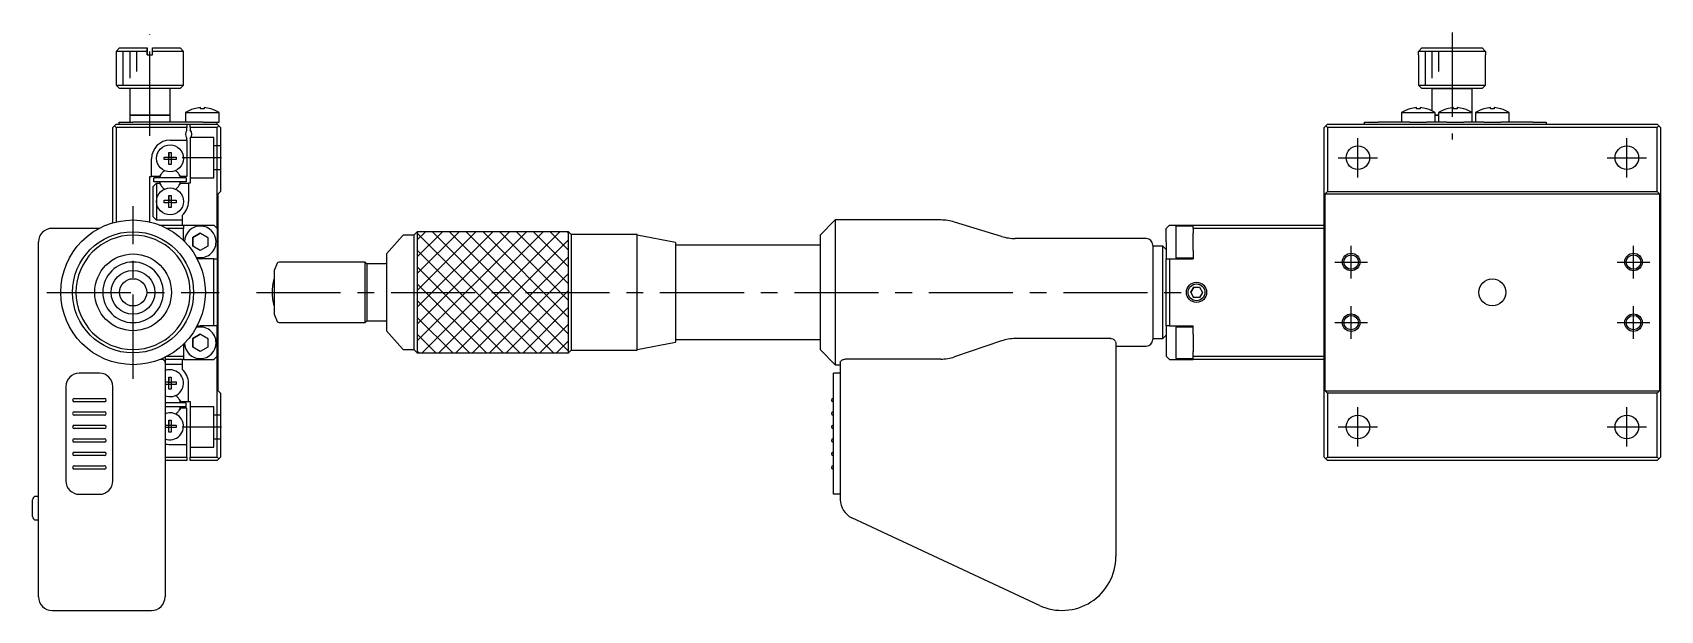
# Model space of a CAD drawing. Extents: x 17 to 518, y 13 to 179.
# Drawn here: x 276 to 518.2, y 58.2 to 144.1 of the extents above; entities that cross this region are included whole.
import ezdxf

# ---------------------------------------------------------------- set-up
doc = ezdxf.new("R2010")
doc.units = 0
doc.header["$LTSCALE"] = 10
doc.linetypes.add('CENTER', pattern=[2, 1.25, -0.25, 0.25, -0.25])
doc.linetypes.add('DASHED', pattern=[3.5, 2, -1.5])
doc.layers.get('0').update_dxf_attribs({"linetype": 'CONTINUOUS'})
doc.layers.add('CENTER', color=1, linetype='CENTER')

msp = doc.modelspace()

# ---------------------------------------------------------------- linework, layer by layer
at = {"color": 7, "linetype": 'CONTINUOUS'}
for p, q in [((288.975, 141.775), (288.475, 141.275)), ((293.075, 141.275), (288.475, 141.275)), ((288.475, 141.275), (288.475, 136.275)), ((288.975, 141.775), (293.075, 141.775)), ((293.075, 141.275), (293.075, 141.775)), ((293.075, 141.775), (293.075, 141.275)), ((293.075, 140.775), (293.075, 141.275)), ((293.075, 141.275), (293.075, 140.775)), ((293.075, 140.775), (293.875, 140.775)), ((293.875, 141.775), (297.975, 141.775)), ((293.875, 141.275), (293.875, 141.775)), ((298.475, 141.275), (293.875, 141.275)), ((293.875, 140.775), (293.875, 141.275)), ((298.475, 141.275), (297.975, 141.775)), ((298.475, 136.275), (298.475, 141.275)), ((482.155071, 140.775), (482.171096, 140.775)), ((482.155071, 140.775), (482.155071, 136.275)), ((482.171096, 141.275), (482.672884, 141.775)), ((482.171096, 140.775), (482.171096, 141.275)), ((492.139045, 141.275), (482.171096, 141.275)), ((482.672884, 141.775), (491.637258, 141.775)), ((491.637258, 141.775), (492.139045, 141.275)), ((492.139045, 141.275), (492.139045, 140.775)), ((492.139045, 140.775), (492.155071, 140.775)), ((492.155071, 136.275), (492.155071, 140.775)), ((288.475, 136.275), (298.475, 136.275)), ((288.475, 136.275), (288.975, 135.775)), ((297.975, 135.775), (288.975, 135.775)), ((290.475, 135.775), (290.475, 131.775)), ((296.475, 131.775), (296.475, 135.775)), ((297.975, 135.775), (298.475, 136.275)), ((482.155071, 136.275), (492.155071, 136.275)), ((482.155071, 136.275), (482.655071, 135.775)), ((484.155071, 135.775), (482.655071, 135.775)), ((491.655071, 135.775), (482.655071, 135.775)), ((490.155071, 135.775), (484.155071, 135.775)), ((484.155071, 135.775), (490.155071, 135.775)), ((484.155071, 135.775), (484.155071, 132.456129)), ((491.655071, 135.775), (490.155071, 135.775)), ((490.155071, 132.166657), (490.155071, 135.775)), ((491.655071, 135.775), (492.155071, 136.275)), ((288.925, 130.475), (288.925, 130.775)), ((288.925, 130.775), (290.925, 130.775)), ((296.475, 131.775), (290.475, 131.775)), ((290.475, 131.775), (296.475, 131.775)), ((290.475, 131.775), (290.475, 130.775)), ((300.2, 130.775), (290.925, 130.775)), ((296.475, 130.775), (296.475, 131.775)), ((298.775, 132.166657), (303.775, 132.166657)), ((298.775, 132.166657), (298.775, 130.775)), ((300.01641, 132.737581), (300.013067, 132.744436)), ((301.425, 130.775), (300.2, 130.775)), ((301.015, 132.737581), (301.015, 132.909953)), ((301.535, 132.737581), (301.015, 132.737581)), ((301.425, 130.775), (303.425, 130.775)), ((301.535, 132.909953), (301.535, 132.737581)), ((302.536933, 132.744436), (302.53359, 132.737581)), ((303.425, 130.775), (303.425, 130.475)), ((303.425, 130.775), (303.775, 130.775)), ((303.775, 130.775), (303.775, 132.166657)), ((474.155071, 130.475), (474.155071, 130.775)), ((474.155071, 130.775), (476.155071, 130.775)), ((480.879335, 130.775), (476.155071, 130.775)), ((479.655071, 132.166657), (482.155071, 132.166657)), ((479.655071, 132.166657), (479.655071, 130.775)), ((480.879335, 130.775), (482.155071, 130.775)), ((480.896481, 132.737581), (480.893138, 132.744436)), ((481.895071, 132.737581), (481.895071, 132.909953)), ((482.415071, 132.737581), (481.895071, 132.737581)), ((482.155071, 132.166657), (484.655071, 132.166657)), ((482.155071, 130.775), (483.430806, 130.775)), ((482.415071, 132.909953), (482.415071, 132.737581)), ((483.417003, 132.744436), (483.41366, 132.737581)), ((486.379335, 130.775), (483.430806, 130.775)), ((484.655071, 130.775), (484.655071, 132.166657)), ((485.155071, 131.775), (484.655071, 131.775)), ((484.655071, 131.775), (485.155071, 131.775)), ((485.155071, 132.166657), (487.655071, 132.166657)), ((485.155071, 132.166657), (485.155071, 130.775)), ((486.379335, 130.775), (487.655071, 130.775)), ((486.396481, 132.737581), (486.393138, 132.744436)), ((487.395071, 132.737581), (487.395071, 132.909953)), ((487.915071, 132.737581), (487.395071, 132.737581)), ((487.655071, 132.166657), (490.155071, 132.166657)), ((487.655071, 130.775), (488.930806, 130.775)), ((487.915071, 132.909953), (487.915071, 132.737581)), ((488.917003, 132.744436), (488.91366, 132.737581)), ((491.879335, 130.775), (488.930806, 130.775)), ((490.155071, 130.775), (490.155071, 132.166657)), ((490.655071, 132.166657), (493.155071, 132.166657)), ((490.655071, 132.166657), (490.655071, 130.775)), ((491.879335, 130.775), (493.155071, 130.775)), ((491.896481, 132.737581), (491.893138, 132.744436)), ((492.895071, 132.737581), (492.895071, 132.909953)), ((493.415071, 132.737581), (492.895071, 132.737581)), ((493.155071, 132.166657), (495.655071, 132.166657)), ((493.155071, 130.775), (494.430806, 130.775)), ((493.415071, 132.909953), (493.415071, 132.737581)), ((494.417003, 132.744436), (494.41366, 132.737581)), ((499.155071, 130.775), (494.430806, 130.775)), ((495.655071, 130.775), (495.655071, 132.166657)), ((499.155071, 130.775), (501.155071, 130.775)), ((501.155071, 130.775), (501.155071, 130.475)), ((288.225, 130.225), (287.975, 129.975)), ((287.975, 115.797911), (287.975, 129.975)), ((288.225, 130.225), (288.475, 130.475)), ((288.475, 129.975), (288.225, 130.225)), ((288.475, 130.475), (298.975, 130.475)), ((298.975, 129.975), (288.475, 129.975)), ((288.475, 129.975), (288.475, 115.930262)), ((298.975, 130.475), (299.475, 130.475)), ((298.975, 130.475), (298.975, 129.975)), ((298.975, 129.575), (298.975, 129.975)), ((298.975, 128.075), (298.975, 128.375)), ((299.475, 129.975), (299.475, 130.475)), ((299.475, 130.475), (303.475, 130.475)), ((299.475, 129.975), (299.475, 129.636438)), ((303.475, 129.975), (299.475, 129.975)), ((303.475, 130.475), (303.725, 130.225)), ((303.725, 130.225), (303.475, 129.975)), ((303.475, 114.975), (303.475, 129.975)), ((303.975, 129.975), (303.725, 130.225)), ((303.975, 129.975), (303.975, 120.475)), ((468.405071, 130.225), (468.155071, 129.975)), ((468.155071, 114.975), (468.155071, 129.975)), ((468.655071, 130.475), (468.405071, 130.225)), ((468.655071, 129.975), (468.405071, 130.225)), ((468.655071, 130.475), (517.655071, 130.475)), ((468.655071, 129.975), (468.655071, 120.475)), ((517.655071, 129.975), (468.655071, 129.975)), ((517.905071, 130.225), (517.655071, 130.475)), ((517.905071, 130.225), (517.655071, 129.975)), ((517.655071, 120.475), (517.655071, 129.975)), ((518.155071, 129.975), (517.905071, 130.225)), ((518.155071, 129.975), (518.155071, 80.975)), ((296.295, 126.261361), (296.655, 126.261361)), ((296.295, 125.555), (296.295, 126.261361)), ((296.295, 126.261361), (296.295, 125.555)), ((296.475, 128.075), (298.975, 128.075)), ((296.655, 126.261361), (296.655, 125.555)), ((298.975, 128.075), (298.975, 122.675)), ((299.475, 128.313562), (299.475, 121.675)), ((293.725, 122.675), (293.725, 125.325)), ((295.588639, 125.195), (295.588639, 125.555)), ((295.588639, 125.555), (296.295, 125.555)), ((296.295, 125.195), (295.588639, 125.195)), ((296.305372, 125.544628), (296.295, 125.555)), ((296.305372, 125.205372), (296.295, 125.195)), ((296.295, 124.488639), (296.295, 125.195)), ((296.295, 124.488639), (296.295, 125.195)), ((296.655, 124.488639), (296.295, 124.488639)), ((296.305372, 125.544628), (296.644628, 125.544628)), ((296.305372, 125.205372), (296.305372, 125.544628)), ((296.644628, 125.205372), (296.305372, 125.205372)), ((296.644628, 125.544628), (296.655, 125.555)), ((296.644628, 125.544628), (296.644628, 125.205372)), ((296.644628, 125.205372), (296.655, 125.195)), ((296.655, 125.555), (297.361361, 125.555)), ((296.655, 125.195), (296.655, 124.488639)), ((297.361361, 125.195), (296.655, 125.195)), ((297.361361, 125.555), (297.361361, 125.195)), ((293.475, 122.675), (293.725, 122.675)), ((293.475, 120.475), (293.475, 122.675)), ((294.930588, 122.675), (293.725, 122.675)), ((293.975, 121.175), (294.475, 121.675)), ((293.975, 116.675), (293.975, 121.175)), ((298.875, 122.475), (294.075, 122.475)), ((294.075, 121.875), (294.075, 122.475)), ((298.875, 121.875), (294.075, 121.875)), ((294.475, 121.675), (294.475, 118.975)), ((294.475, 121.675), (294.930588, 121.675)), ((295.100185, 122.96875), (294.930588, 122.675)), ((294.930588, 121.675), (295.100185, 121.38125)), ((298.019412, 122.675), (297.849815, 122.96875)), ((297.849815, 121.38125), (298.019412, 121.675)), ((298.975, 122.675), (298.019412, 122.675)), ((298.019412, 121.675), (299.225, 121.675)), ((298.875, 122.475), (298.875, 121.875)), ((299.225, 121.675), (299.225, 118.975)), ((299.475, 121.675), (299.225, 121.675)), ((293.475, 115.930262), (293.475, 120.475)), ((294.475, 118.975), (294.475, 116.175)), ((295.588639, 118.795), (295.588639, 119.155)), ((295.588639, 119.155), (296.295, 119.155)), ((296.295, 118.795), (295.588639, 118.795)), ((296.295, 119.861361), (296.655, 119.861361)), ((296.295, 119.155), (296.295, 119.861361)), ((296.295, 119.861361), (296.295, 119.155)), ((296.305372, 119.144628), (296.295, 119.155)), ((296.305372, 118.805372), (296.295, 118.795)), ((296.295, 118.088639), (296.295, 118.795)), ((296.295, 118.088639), (296.295, 118.795)), ((296.305372, 119.144628), (296.644628, 119.144628)), ((296.305372, 118.805372), (296.305372, 119.144628)), ((296.644628, 118.805372), (296.305372, 118.805372)), ((296.644628, 119.144628), (296.655, 119.155)), ((296.644628, 119.144628), (296.644628, 118.805372)), ((296.644628, 118.805372), (296.655, 118.795)), ((296.655, 119.861361), (296.655, 119.155)), ((296.655, 119.155), (297.361361, 119.155)), ((296.655, 118.795), (296.655, 118.088639)), ((297.361361, 118.795), (296.655, 118.795)), ((297.361361, 119.155), (297.361361, 118.795)), ((303.625, 120.125), (303.975, 120.475)), ((303.625, 90.825), (303.625, 120.125)), ((468.305071, 120.125), (468.655071, 120.475)), ((468.305071, 90.825), (468.305071, 120.125)), ((468.305071, 120.125), (518.005071, 120.125)), ((468.655071, 120.475), (517.655071, 120.475)), ((517.655071, 120.475), (518.005071, 120.125)), ((518.005071, 120.125), (518.005071, 90.825)), ((294.475, 116.175), (293.975, 116.675)), ((296.655, 118.088639), (296.295, 118.088639)), ((298.275, 116.895938), (298.275, 115.475)), ((395.405071, 116.225), (393.155071, 113.975)), ((395.405071, 116.225), (395.405071, 105.475)), ((411.109487, 116.225), (395.405071, 116.225)), ((285.943847, 114.975), (278.925, 114.975)), ((298.275, 116.175), (294.475, 116.175)), ((294.919933, 115.475), (298.475, 115.475)), ((298.475, 114.975), (296.006153, 114.975)), ((298.475, 115.475), (298.475, 114.975)), ((298.475, 115.475), (302.975, 115.475)), ((298.475, 113.176461), (298.475, 114.975)), ((299.875, 113.610085), (300.975, 114.245171)), ((300.975, 114.245171), (299.875, 113.610085)), ((300.975, 114.245171), (302.075, 113.610085)), ((302.075, 113.610085), (300.975, 114.245171)), ((303.475, 114.975), (302.975, 115.475)), ((303.475, 114.975), (303.475, 110.475)), ((331.06561, 113.874805), (328.655071, 111.175)), ((332.755071, 113.975), (331.289392, 113.975)), ((333.255071, 114.475), (332.755071, 113.975)), ((332.755071, 113.975), (332.755071, 96.975)), ((333.255071, 114.475), (333.255071, 105.475)), ((355.755071, 114.475), (333.255071, 114.475)), ((355.755071, 105.475), (355.755071, 114.475)), ((356.155071, 114.075), (355.755071, 114.475)), ((356.155071, 114.075), (356.155071, 105.475)), ((365.955071, 114.075), (356.155071, 114.075)), ((365.955071, 105.475), (365.955071, 114.075)), ((371.655071, 112.867032), (365.955071, 113.975)), ((393.155071, 113.975), (393.155071, 105.475)), ((420.155125, 113.780539), (413.155016, 115.919461)), ((445.155071, 115.475), (444.655071, 114.975)), ((444.655071, 112.975), (444.655071, 114.975)), ((445.155071, 115.475), (448.655071, 115.475)), ((446.055071, 115.325), (446.055071, 112.975)), ((448.655071, 115.325), (446.055071, 115.325)), ((448.655071, 115.475), (468.155071, 115.475)), ((448.655071, 114.975), (448.655071, 115.475)), ((448.655071, 114.975), (448.655071, 114.275)), ((468.155071, 114.975), (448.655071, 114.975)), ((448.655071, 111.675), (448.655071, 114.275)), ((468.155071, 114.975), (468.155071, 95.975)), ((468.155071, 95.975), (468.155071, 114.975)), ((276.925, 111.975), (276.925, 112.975)), ((276.925, 74.69734), (276.925, 111.975)), ((299.875, 112.339915), (299.875, 113.610085)), ((299.875, 113.610085), (299.875, 112.339915)), ((300.975, 111.704829), (299.875, 112.339915)), ((302.075, 112.339915), (300.975, 111.704829)), ((302.075, 113.610085), (302.075, 112.339915)), ((371.655071, 112.867032), (371.655071, 105.475)), ((393.155071, 112.475), (371.655071, 112.475)), ((441.655071, 113.475), (422.200654, 113.475)), ((442.655071, 112.475), (442.655071, 105.475)), ((444.155071, 112.325), (442.655071, 112.325)), ((444.155071, 105.475), (444.155071, 112.325)), ((444.655071, 111.825), (444.155071, 112.325)), ((444.655071, 112.975), (444.655071, 110.475)), ((446.055071, 112.975), (446.055071, 110.625)), ((448.655071, 111.675), (448.655071, 110.475)), ((302.975, 110.475), (300.975, 110.475)), ((302.975, 100.475), (302.975, 110.475)), ((302.975, 110.475), (303.475, 110.475)), ((303.475, 110.475), (303.475, 100.475)), ((312.420157, 109.794625), (311.955071, 108.725)), ((325.505071, 109.975), (312.695275, 109.975)), ((325.505071, 105.475), (325.505071, 109.975)), ((325.755071, 109.725), (325.505071, 109.975)), ((325.755071, 109.725), (325.755071, 105.475)), ((328.655071, 109.725), (325.755071, 109.725)), ((328.655071, 111.175), (328.655071, 105.475)), ((444.655071, 100.475), (444.655071, 110.475)), ((444.655071, 110.475), (445.155071, 110.475)), ((445.155071, 110.475), (445.155071, 100.475)), ((445.155071, 110.475), (448.655071, 110.475)), ((446.055071, 110.625), (448.655071, 110.625)), ((311.955071, 108.725), (311.955071, 105.475)), ((311.955071, 105.475), (311.955071, 102.225)), ((325.505071, 100.975), (325.505071, 105.475)), ((325.755071, 105.475), (325.755071, 101.225)), ((328.655071, 105.475), (328.655071, 99.775)), ((333.255071, 105.475), (333.255071, 96.475)), ((355.755071, 96.475), (355.755071, 105.475)), ((356.155071, 105.475), (356.155071, 96.875)), ((365.955071, 96.875), (365.955071, 105.475)), ((371.655071, 105.475), (371.655071, 98.082968)), ((393.155071, 105.475), (393.155071, 96.975)), ((395.405071, 105.475), (395.405071, 94.725)), ((442.655071, 105.475), (442.655071, 98.475)), ((444.155071, 98.625), (444.155071, 105.475)), ((448.289081, 105.482843), (448.728868, 106.228891)), ((448.728868, 106.228891), (448.289081, 105.482843)), ((448.715283, 104.728952), (448.289081, 105.482843)), ((448.289081, 105.482843), (448.715283, 104.728952)), ((449.581273, 104.721109), (448.715283, 104.728952)), ((448.728868, 106.228891), (449.594858, 106.221048)), ((450.02106, 105.467157), (449.581273, 104.721109)), ((449.594858, 106.221048), (450.02106, 105.467157)), ((311.955071, 102.225), (312.420157, 101.155375)), ((302.975, 100.475), (300.975, 100.475)), ((303.475, 100.475), (302.975, 100.475)), ((303.475, 95.975), (303.475, 100.475)), ((312.695275, 100.975), (325.505071, 100.975)), ((325.505071, 100.975), (325.755071, 101.225)), ((325.755071, 101.225), (328.655071, 101.225)), ((328.655071, 99.775), (331.06561, 97.075195)), ((445.155071, 100.475), (444.655071, 100.475)), ((444.655071, 100.475), (444.655071, 97.975)), ((445.155071, 100.475), (448.655071, 100.475)), ((446.055071, 100.325), (446.055071, 97.975)), ((448.655071, 100.325), (446.055071, 100.325)), ((448.655071, 99.275), (448.655071, 100.475)), ((448.655071, 99.275), (448.655071, 96.675)), ((298.475, 97.773539), (298.475, 95.975)), ((299.875, 98.610085), (300.975, 99.245171)), ((300.975, 99.245171), (299.875, 98.610085)), ((299.875, 97.339915), (299.875, 98.610085)), ((299.875, 98.610085), (299.875, 97.339915)), ((300.975, 96.704829), (299.875, 97.339915)), ((300.975, 99.245171), (302.075, 98.610085)), ((302.075, 98.610085), (300.975, 99.245171)), ((302.075, 97.339915), (300.975, 96.704829)), ((302.075, 98.610085), (302.075, 97.339915)), ((331.289392, 96.975), (332.755071, 96.975)), ((332.755071, 96.975), (333.255071, 96.475)), ((355.755071, 96.475), (356.155071, 96.875)), ((356.155071, 96.875), (365.955071, 96.875)), ((365.955071, 96.975), (371.655071, 98.082968)), ((371.655071, 98.475), (393.155071, 98.475)), ((393.155071, 96.975), (395.405071, 94.725)), ((420.136418, 98.259977), (413.143712, 95.887691)), ((436.477803, 98.613784), (422.200654, 98.613784)), ((436.355302, 98.603717), (436.477867, 98.613784)), ((436.477867, 98.613784), (436.71632, 98.546797)), ((437.060955, 98.213098), (437.117257, 98.115735)), ((437.117257, 98.115735), (437.15157, 98.00687)), ((437.15157, 98.00687), (437.155071, 97.96251)), ((437.155071, 97.96251), (437.155071, 66.225)), ((437.155071, 97.475), (441.655071, 97.475)), ((442.655071, 98.625), (444.155071, 98.625)), ((444.155071, 98.625), (444.655071, 99.125)), ((444.655071, 97.975), (444.655071, 95.975)), ((446.055071, 97.975), (446.055071, 95.625)), ((295.036111, 95.521615), (295.058756, 95.53022)), ((295.058756, 95.53022), (295.081338, 95.537584)), ((295.081338, 95.537584), (295.103956, 95.543794)), ((295.103956, 95.543794), (295.126393, 95.548847)), ((295.126393, 95.548847), (295.14888, 95.552838)), ((295.14888, 95.552838), (295.17109, 95.555752)), ((295.17109, 95.555752), (295.193099, 95.557648)), ((295.193099, 95.557648), (295.214758, 95.558562)), ((295.214758, 95.558562), (295.238233, 95.558492)), ((295.238233, 95.558492), (295.261247, 95.557351)), ((295.261247, 95.557351), (295.280175, 95.555613)), ((295.280175, 95.555613), (295.298728, 95.553201)), ((295.298728, 95.553201), (295.334771, 95.546468)), ((295.334771, 95.546468), (295.36967, 95.53728)), ((295.36967, 95.53728), (295.402959, 95.525925)), ((295.402959, 95.525925), (295.440883, 95.50966)), ((295.440883, 95.50966), (295.476075, 95.491057)), ((295.476075, 95.491057), (295.508882, 95.470262)), ((295.508882, 95.470262), (295.539483, 95.447383)), ((295.539483, 95.447383), (295.567677, 95.422771)), ((295.567677, 95.422771), (295.59373, 95.396362)), ((295.59373, 95.396362), (295.617364, 95.368587)), ((295.617364, 95.368587), (295.638713, 95.339455)), ((295.638713, 95.339455), (295.657661, 95.309275)), ((295.657661, 95.309275), (295.673182, 95.280325)), ((295.673182, 95.280325), (295.692676, 95.235525)), ((295.692676, 95.235525), (295.707575, 95.189515)), ((295.707575, 95.189515), (295.717935, 95.142423)), ((295.717935, 95.142423), (295.723698, 95.094733)), ((295.723698, 95.094733), (295.724984, 95.062667)), ((295.724984, 95.062667), (295.725, 95.058667)), ((295.725, 95.827235), (295.725, 95.413117)), ((298.475, 95.475), (295.725, 95.475)), ((295.725, 95.413117), (295.725, 95.058667)), ((295.725, 95.058667), (295.725, 74.69734)), ((298.275, 94.775), (295.725, 94.775)), ((296.006153, 95.975), (298.475, 95.975)), ((298.275, 95.475), (298.275, 94.054062)), ((298.475, 95.975), (298.475, 95.475)), ((298.475, 95.475), (302.975, 95.475)), ((302.975, 95.475), (303.475, 95.975)), ((303.475, 80.975), (303.475, 95.975)), ((333.255071, 96.475), (355.755071, 96.475)), ((395.405071, 94.725), (396.155071, 94.725)), ((396.155071, 95.082695), (396.185171, 95.180377)), ((396.155071, 95.082695), (396.155071, 74.69734)), ((396.185171, 95.180377), (396.254861, 95.268161)), ((396.644777, 95.521615), (396.832286, 95.558667)), ((411.109487, 95.558667), (396.832359, 95.558667)), ((411.109487, 95.552511), (411.109487, 95.558667)), ((413.143838, 95.88731), (413.143712, 95.887691)), ((444.655071, 95.975), (445.155071, 95.475)), ((445.155071, 95.475), (448.655071, 95.475)), ((446.055071, 95.625), (448.655071, 95.625)), ((448.655071, 95.975), (448.655071, 96.675)), ((448.655071, 95.975), (468.155071, 95.975)), ((448.655071, 95.475), (448.655071, 95.975)), ((468.155071, 95.475), (448.655071, 95.475)), ((468.155071, 80.975), (468.155071, 95.975)), ((285.975, 93.475), (282.975, 93.475)), ((295.695513, 92.155), (296.295, 92.155)), ((296.295, 92.861361), (296.655, 92.861361)), ((296.295, 92.155), (296.295, 92.861361)), ((296.295, 92.861361), (296.295, 92.155)), ((296.305372, 92.144628), (296.295, 92.155)), ((296.305372, 92.144628), (296.644628, 92.144628)), ((296.305372, 91.805372), (296.305372, 92.144628)), ((296.644628, 92.144628), (296.655, 92.155)), ((296.644628, 92.144628), (296.644628, 91.805372)), ((296.655, 92.861361), (296.655, 92.155)), ((296.655, 92.155), (297.361361, 92.155)), ((297.361361, 92.155), (297.361361, 91.795)), ((395.155071, 91.475), (395.155071, 93.475)), ((396.155071, 93.475), (395.155071, 93.475)), ((280.975, 91.475), (280.975, 77.475)), ((282.225, 89.725), (286.725, 89.725)), ((287.975, 77.475), (287.975, 91.475)), ((296.295, 91.795), (295.695513, 91.795)), ((296.305372, 91.805372), (296.295, 91.795)), ((296.295, 91.088639), (296.295, 91.795)), ((296.295, 91.088639), (296.295, 91.795)), ((296.655, 91.088639), (296.295, 91.088639)), ((296.644628, 91.805372), (296.305372, 91.805372)), ((296.644628, 91.805372), (296.655, 91.795)), ((296.655, 91.795), (296.655, 91.088639)), ((297.361361, 91.795), (296.655, 91.795)), ((299.225, 89.275), (299.225, 91.975)), ((303.975, 90.475), (303.625, 90.825)), ((303.975, 90.475), (303.975, 80.975)), ((395.155071, 89.725), (395.105071, 89.725)), ((395.155071, 77.475), (395.155071, 91.475)), ((468.655071, 90.475), (468.305071, 90.825)), ((468.305071, 90.825), (518.005071, 90.825)), ((468.655071, 90.475), (468.655071, 80.975)), ((517.655071, 90.475), (468.655071, 90.475)), ((518.005071, 90.825), (517.655071, 90.475)), ((517.655071, 80.975), (517.655071, 90.475)), ((286.725, 89.225), (282.225, 89.225)), ((282.225, 87.725), (286.725, 87.725)), ((286.725, 87.225), (282.225, 87.225)), ((298.875, 89.075), (295.725, 89.075)), ((298.875, 88.475), (295.725, 88.475)), ((297.849815, 89.56875), (298.019412, 89.275)), ((298.019412, 88.275), (297.849815, 87.98125)), ((298.019412, 89.275), (299.225, 89.275)), ((298.975, 88.275), (298.019412, 88.275)), ((298.875, 88.475), (298.875, 89.075)), ((298.975, 82.875), (298.975, 88.275)), ((299.225, 89.275), (299.475, 89.275)), ((299.475, 89.275), (299.475, 80.975)), ((395.155071, 89.225), (395.105071, 89.225)), ((395.155071, 87.725), (395.105071, 87.725)), ((395.155071, 87.225), (395.105071, 87.225)), ((282.225, 85.725), (286.725, 85.725)), ((286.725, 85.225), (282.225, 85.225)), ((295.695513, 85.755), (296.295, 85.755)), ((296.295, 85.395), (295.695513, 85.395)), ((296.295, 86.461361), (296.655, 86.461361)), ((296.295, 85.755), (296.295, 86.461361)), ((296.295, 86.461361), (296.295, 85.755)), ((296.305372, 85.744628), (296.295, 85.755)), ((296.305372, 85.405372), (296.295, 85.395)), ((296.295, 84.688639), (296.295, 85.395)), ((296.295, 84.688639), (296.295, 85.395)), ((296.305372, 85.744628), (296.644628, 85.744628)), ((296.305372, 85.405372), (296.305372, 85.744628)), ((296.644628, 85.405372), (296.305372, 85.405372)), ((296.644628, 85.744628), (296.655, 85.755)), ((296.644628, 85.744628), (296.644628, 85.405372)), ((296.644628, 85.405372), (296.655, 85.395)), ((296.655, 86.461361), (296.655, 85.755)), ((296.655, 85.755), (297.361361, 85.755)), ((296.655, 85.395), (296.655, 84.688639)), ((297.361361, 85.395), (296.655, 85.395)), ((297.361361, 85.755), (297.361361, 85.395)), ((395.155071, 85.725), (395.105071, 85.725)), ((395.155071, 85.225), (395.105071, 85.225)), ((282.225, 83.725), (286.725, 83.725)), ((286.725, 83.225), (282.225, 83.225)), ((296.655, 84.688639), (296.295, 84.688639)), ((296.475, 82.875), (298.975, 82.875)), ((298.975, 80.975), (298.975, 82.875)), ((395.155071, 83.725), (395.105071, 83.725)), ((395.155071, 83.225), (395.105071, 83.225)), ((282.225, 81.725), (286.725, 81.725)), ((286.725, 81.225), (282.225, 81.225)), ((295.725, 80.975), (298.975, 80.975)), ((298.975, 80.475), (295.725, 80.475)), ((298.975, 80.975), (298.975, 80.475)), ((299.475, 80.975), (303.475, 80.975)), ((299.475, 80.475), (299.475, 80.975)), ((303.475, 80.475), (299.475, 80.475)), ((303.475, 80.975), (303.725, 80.725)), ((303.725, 80.725), (303.475, 80.475)), ((303.725, 80.725), (303.975, 80.975)), ((395.155071, 81.725), (395.105071, 81.725)), ((395.155071, 81.225), (395.105071, 81.225)), ((468.155071, 80.975), (468.405071, 80.725)), ((468.405071, 80.725), (468.655071, 80.975)), ((468.405071, 80.725), (468.655071, 80.475)), ((468.655071, 80.975), (517.655071, 80.975)), ((517.655071, 80.475), (468.655071, 80.475)), ((517.655071, 80.975), (517.905071, 80.725)), ((517.655071, 80.475), (517.905071, 80.725)), ((517.905071, 80.725), (518.155071, 80.975)), ((282.225, 79.725), (286.725, 79.725)), ((286.725, 79.225), (282.225, 79.225)), ((395.155071, 79.725), (395.105071, 79.725)), ((395.155071, 79.225), (395.105071, 79.225)), ((276.925, 75.16434), (276.525, 75.16434)), ((282.975, 75.475), (285.975, 75.475)), ((395.155071, 75.475), (395.155071, 77.475)), ((396.155071, 75.475), (395.155071, 75.475)), ((276.025, 72.16434), (276.025, 74.66434)), ((276.925, 73.791032), (276.925, 74.69734)), ((276.925, 60.787153), (276.925, 73.791032)), ((295.725, 74.69734), (295.725, 73.791032)), ((295.725, 73.791032), (295.725, 60.787153)), ((276.525, 71.66434), (276.925, 71.66434)), ((425.774124, 58.974538), (397.887216, 71.978417)), ((276.925, 60.225), (276.925, 60.787153)), ((295.725, 60.787153), (295.725, 60.225)), ((278.925, 58.225), (293.725, 58.225))]:
    msp.add_line(p, q, dxfattribs=at)
at = {"color": 3, "linetype": 'CONTINUOUS'}
for p, q in [((289.475, 141.275), (289.475, 136.275)), ((290.475, 141.275), (290.475, 137.275)), ((291.475, 141.275), (291.475, 138.275)), ((483.155071, 141.275), (483.155071, 136.275)), ((484.155071, 141.275), (484.155071, 137.275)), ((485.155071, 141.275), (485.155071, 138.275)), ((333.255071, 113.255071), (334.475, 114.475)), ((333.255071, 110.755071), (336.975, 114.475)), ((333.255071, 108.255071), (339.475, 114.475)), ((333.255071, 105.755071), (341.975, 114.475)), ((333.255071, 103.255071), (344.475, 114.475)), ((333.255071, 100.755071), (346.975, 114.475)), ((333.255071, 98.255071), (349.475, 114.475)), ((333.255071, 114.244929), (351.025, 96.475)), ((333.975, 96.475), (351.975, 114.475)), ((335.525, 114.475), (353.525, 96.475)), ((336.475, 96.475), (354.475, 114.475)), ((338.025, 114.475), (355.755071, 96.744929)), ((340.525, 114.475), (355.755071, 99.244929)), ((343.025, 114.475), (355.755071, 101.744929)), ((345.525, 114.475), (355.755071, 104.244929)), ((348.025, 114.475), (355.755071, 106.744929)), ((350.525, 114.475), (355.755071, 109.244929)), ((353.025, 114.475), (355.755071, 111.744929)), ((355.525, 114.475), (355.755071, 114.244929)), ((333.255071, 111.744929), (348.525, 96.475)), ((338.975, 96.475), (355.755071, 113.255071)), ((333.255071, 109.244929), (346.025, 96.475)), ((341.475, 96.475), (355.755071, 110.755071)), ((333.255071, 106.744929), (343.525, 96.475)), ((343.975, 96.475), (355.755071, 108.255071)), ((333.255071, 104.244929), (341.025, 96.475)), ((346.475, 96.475), (355.755071, 105.755071)), ((333.255071, 101.744929), (338.525, 96.475)), ((348.975, 96.475), (355.755071, 103.255071)), ((351.475, 96.475), (355.755071, 100.755071)), ((333.255071, 99.244929), (336.025, 96.475)), ((353.975, 96.475), (355.755071, 98.255071)), ((333.255071, 96.744929), (333.525, 96.475))]:
    msp.add_line(p, q, dxfattribs=at)
at = {"color": 3, "linetype": 'DASHED'}
for p, q in [((302.975, 128.475), (299.590731, 128.475)), ((302.975, 122.475), (302.975, 128.475)), ((303.975, 127.225), (302.975, 127.225)), ((302.975, 123.725), (303.975, 123.725)), ((299.475, 122.475), (302.975, 122.475)), ((302.975, 88.475), (299.475, 88.475)), ((302.975, 82.475), (302.975, 88.475)), ((303.975, 87.225), (302.975, 87.225)), ((299.475, 82.475), (302.975, 82.475)), ((302.975, 83.725), (303.975, 83.725))]:
    msp.add_line(p, q, dxfattribs=at)
at = {"color": 7, "linetype": 'CONTINUOUS'}
for centre, radius in [((296.475, 125.375), 2), ((473.155071, 125.475), 1.75), ((513.155071, 125.475), 1.75), ((296.475, 118.975), 2), ((290.975, 105.475), 10.75), ((290.975, 105.475), 9), ((290.975, 105.475), 5.7), ((472.155071, 109.975), 1.075), ((514.155071, 109.975), 1.075), ((290.975, 105.475), 3.25), ((290.975, 105.475), 2.027313), ((449.155071, 105.475), 1.25), ((493.155071, 105.475), 2), ((472.155071, 100.975), 1.075), ((514.155071, 100.975), 1.075), ((473.155071, 85.475), 1.75), ((513.155071, 85.475), 1.75)]:
    msp.add_circle(centre, radius, dxfattribs=at)
at = {"color": 3, "linetype": 'CONTINUOUS'}
for centre, radius in [((472.155071, 109.975), 1.3), ((514.155071, 109.975), 1.3), ((449.155071, 105.475), 1.5), ((472.155071, 100.975), 1.3), ((514.155071, 100.975), 1.3)]:
    msp.add_circle(centre, radius, dxfattribs=at)
at = {"color": 7, "linetype": 'CONTINUOUS'}
for centre, radius, start, end in [((301.275, 128.425), 4.5, 106.285843, 123.748989), ((301.275, 128.425), 4.492483, 93.317816, 106.26943), ((301.275, 128.425), 4.492483, 73.73057, 86.682184), ((301.275, 128.425), 4.5, 56.251011, 73.714157), ((482.155071, 128.425), 4.5, 106.285843, 123.748989), ((482.155071, 128.425), 4.492483, 93.317816, 106.26943), ((482.155071, 128.425), 4.492483, 73.73057, 86.682184), ((482.155071, 128.425), 4.5, 56.251011, 73.714157), ((487.655071, 128.425), 4.5, 106.285843, 123.748989), ((487.655071, 128.425), 4.492483, 93.317816, 106.26943), ((487.655071, 128.425), 4.492483, 73.73057, 86.682184), ((487.655071, 128.425), 4.5, 56.251011, 73.714157), ((493.155071, 128.425), 4.5, 106.285843, 123.748989), ((493.155071, 128.425), 4.492483, 93.317816, 106.26943), ((493.155071, 128.425), 4.492483, 73.73057, 86.682184), ((493.155071, 128.425), 4.5, 56.251011, 73.714157), ((299.775, 128.975), 1, 143.130102, 216.869898), ((298.725, 128.975), 1, 318.590378, 41.409622), ((296.475, 125.325), 2.75, 90, 180), ((296.59, 122.06019), 1.75, 121.886504, 135.004406), ((296.475, 122.174999), 1.5875, 120.433182, 134.999974), ((296.475, 122.174999), 1.5875, 45.000026, 59.566818), ((296.36, 122.06019), 1.75, 44.995594, 58.113496), ((296.475, 122.174999), 1.5875, 150, 169.10691), ((296.475, 122.174999), 1.5875, 190.893016, 210), ((296.475, 122.175), 1.5875, 135, 150), ((296.475, 122.175), 1.5875, 210, 225), ((296.475, 122.175), 1.5875, 30, 45), ((296.475, 122.175), 1.5875, 315, 330), ((296.475, 122.174999), 1.5875, 10.89309, 30), ((296.475, 122.174999), 1.5875, 330.000031, 349.106984), ((296.475, 122.174999), 1.5875, 224.999974, 239.566737), ((296.59, 122.28981), 1.75, 224.995594, 238.113496), ((296.475, 122.174999), 1.5875, 300.433263, 315.000026), ((296.36, 122.28981), 1.75, 301.886504, 315.004406), ((296.475, 118.975), 2.75, 310.885193, 0), ((411.109487, 109.225), 7, 73.009177, 90), ((278.925, 112.975), 2, 90, 180), ((290.975, 105.475), 8.5, 0, 180), ((300.975, 112.975), 2.35, 0, 178.734456), ((331.289392, 113.675), 0.3, 90, 138.2397), ((300.975, 112.975), 2.35, 255.005339, 0), ((422.200654, 120.475), 7, 253.009177, 270), ((441.655071, 112.475), 1, 0, 90), ((290.975, 105.475), 4.5, 0, 180), ((300.975, 112.975), 2.5, 258.192822, 270), ((312.695275, 109.675), 0.3, 90, 156.5), ((318.655071, 105.475), 7, 163.165019, 180), ((290.975, 105.475), 8.5, 180, 0), ((290.975, 105.475), 4.5, 180, 0), ((318.655071, 105.475), 7, 180, 196.834981), ((300.975, 97.975), 2.35, 0, 104.994661), ((300.975, 97.975), 2.5, 90, 101.807178), ((312.695275, 101.275), 0.3, 203.5, 270), ((300.975, 97.975), 2.35, 181.265544, 0), ((331.289392, 97.275), 0.3, 221.7603, 270), ((422.208924, 92.366082), 6.247583, 90.075838, 109.373511), ((435.895021, 97.353768), 1.448396, 36.39138135, 55.45588672), ((441.655071, 98.475), 1, 270, 0), ((397.215145, 94.217504), 1.423385, 113.62270323, 132.42680862), ((411.108056, 102.021183), 6.462882, 270.012681, 288.360581), ((282.975, 91.475), 2, 90, 180), ((285.975, 91.475), 2, 0, 90), ((296.475, 91.975), 2, 90, 112.024313), ((296.475, 91.975), 2, 247.975687, 90), ((296.475, 91.975), 2.75, 0, 49.114807), ((282.225, 89.475), 0.25, 90, 180), ((286.725, 89.475), 0.25, 0, 90), ((296.475, 88.775001), 1.5875, 44.999974, 59.566737), ((296.36, 88.66019), 1.75, 44.995594, 58.113496), ((296.475, 88.775), 1.5875, 30, 45), ((395.105071, 89.475), 0.25, 90, 180), ((282.225, 89.475), 0.25, 180, 270), ((282.225, 87.475), 0.25, 90, 180), ((282.225, 87.475), 0.25, 180, 270), ((286.725, 89.475), 0.25, 270, 0), ((286.725, 87.475), 0.25, 0, 90), ((286.725, 87.475), 0.25, 270, 0), ((296.475, 85.575), 2, 90, 112.024313), ((296.475, 85.575), 2, 247.975687, 90), ((296.475, 88.775001), 1.5875, 300.433182, 314.999974), ((296.36, 88.88981), 1.75, 301.886504, 315.004406), ((296.475, 88.775), 1.5875, 315, 330), ((296.475, 88.775001), 1.5875, 10.893016, 30), ((296.475, 88.775001), 1.5875, 329.999969, 349.10691), ((395.105071, 89.475), 0.25, 180, 270), ((395.105071, 87.475), 0.25, 90, 180), ((395.105071, 87.475), 0.25, 180, 270), ((282.225, 85.475), 0.25, 90, 180), ((282.225, 85.475), 0.25, 180, 270), ((286.725, 85.475), 0.25, 0, 90), ((286.725, 85.475), 0.25, 270, 0), ((395.105071, 85.475), 0.25, 90, 180), ((395.105071, 85.475), 0.25, 180, 270), ((282.225, 83.475), 0.25, 90, 180), ((282.225, 83.475), 0.25, 180, 270), ((286.725, 83.475), 0.25, 0, 90), ((286.725, 83.475), 0.25, 270, 0), ((296.475, 85.625), 2.75, 254.17338, 270), ((395.105071, 83.475), 0.25, 90, 180), ((395.105071, 83.475), 0.25, 180, 270), ((282.225, 81.475), 0.25, 90, 180), ((282.225, 81.475), 0.25, 180, 270), ((286.725, 81.475), 0.25, 0, 90), ((286.725, 81.475), 0.25, 270, 0), ((395.105071, 81.475), 0.25, 90, 180), ((395.105071, 81.475), 0.25, 180, 270), ((282.225, 79.475), 0.25, 90, 180), ((282.225, 79.475), 0.25, 180, 270), ((286.725, 79.475), 0.25, 0, 90), ((286.725, 79.475), 0.25, 270, 0), ((395.105071, 79.475), 0.25, 90, 180), ((395.105071, 79.475), 0.25, 180, 270), ((276.525, 74.66434), 0.5, 90, 180), ((282.975, 77.475), 2, 180, 270), ((285.975, 77.475), 2, 270, 0), ((399.155071, 74.69734), 3, 180, 245), ((276.525, 72.16434), 0.5, 180, 270), ((429.155071, 66.225), 8, 245, 0), ((278.925, 60.225), 2, 180, 270), ((293.725, 60.225), 2, 270, 0)]:
    msp.add_arc(centre, radius, start, end, dxfattribs=at)
at = {"layer": 'CENTER', "color": 1, "linetype": 'CENTER'}
for p, q in [((293.475, 128.73), (293.475, 143.8)), ((487.155071, 144.06), (487.155071, 128.17)), ((473.155071, 122.55), (473.155071, 128.4)), ((513.155071, 122.55), (513.155071, 128.4)), ((304.15, 125.475), (298.3, 125.475)), ((470.230071, 125.475), (476.080071, 125.475)), ((510.230071, 125.475), (516.080071, 125.475)), ((290.975, 92.65), (290.975, 118.3)), ((472.155071, 107.545), (472.155071, 112.405)), ((514.155071, 107.545), (514.155071, 112.405)), ((469.725071, 109.975), (474.585071, 109.975)), ((511.725071, 109.975), (516.585071, 109.975)), ((278.15, 105.475), (303.8, 105.475)), ((309.35, 105.475), (447.22, 105.475)), ((472.155071, 98.545), (472.155071, 103.405)), ((514.155071, 98.545), (514.155071, 103.405)), ((469.725071, 100.975), (474.585071, 100.975)), ((511.725071, 100.975), (516.585071, 100.975)), ((473.155071, 82.55), (473.155071, 88.4)), ((513.155071, 82.55), (513.155071, 88.4)), ((298.3, 85.475), (304.15, 85.475)), ((470.230071, 85.475), (476.080071, 85.475)), ((510.230071, 85.475), (516.080071, 85.475))]:
    msp.add_line(p, q, dxfattribs=at)

doc.saveas('drawing.dxf')
